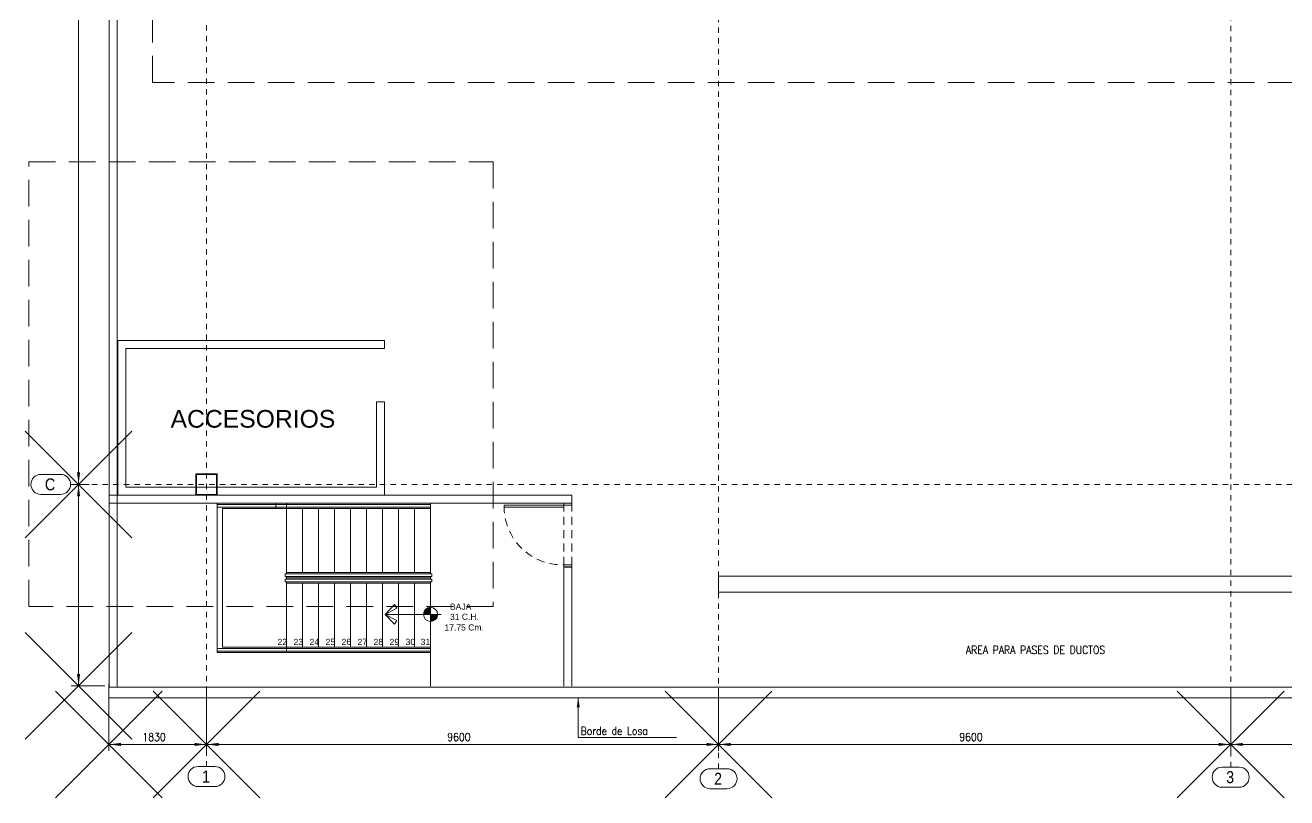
# Model space of a CAD drawing. Header units: millimetres. Extents: x 1010 to 1494, y -119 to 564.
# Drawn here: x 1303.1 to 1326.75, y 424.32 to 438.81 of the extents above; entities that cross this region are included whole.
import ezdxf
from ezdxf.enums import TextEntityAlignment as Align

# ---------------------------------------------------------------- set-up
doc = ezdxf.new("R2010")
doc.units = ezdxf.units.MM
doc.header["$PDMODE"] = 3
doc.linetypes.add('DASHDOT', pattern=[1, 0.5, -0.25, 0, -0.25])
doc.linetypes.add('HIDDEN', pattern=[0.375, 0.25, -0.125])
doc.layers.get('0').update_dxf_attribs({"lineweight": 9})
for name, color, linetype, lineweight in [('10', 7, 'Continuous', 9), ('20', 6, 'Continuous', 9), ('30', 4, 'Continuous', 9), ('50', 2, 'Continuous', 9), ('80', 1, 'Continuous', 9), ('Columna', 6, 'Continuous', 9), ('Dimensión', 1, 'Continuous', 9), ('Marca', 1, 'Continuous', 9), ('MRC', 2, 'Continuous', 9), ('PYV', 6, 'Continuous', 9), ('Texto', 7, 'Continuous', 9), ('TX3', 6, 'Continuous', 9)]:
    doc.layers.add(name, color=color, linetype=linetype, lineweight=lineweight)
doc.styles.add('Arial', font='arial.ttf')
doc.styles.add('ROMANS', font='romans', dxfattribs={"width": 0.7})
doc.styles.add('SWISS', font='swiss.ttf')

# ---------------------------------------------------------------- blocks, each defined once
blk = doc.blocks.new('*A403')
at = {"layer": 'Marca', "linetype": 'Continuous', "lineweight": 0}
for p, q in [((36331, 744), (36648, 744)), ((36331, 369), (36648, 369))]:
    blk.add_line(p, q, dxfattribs=at)
for centre, start, end in [((36331, 556), 90, 270), ((36648, 556), 270, 90)]:
    blk.add_arc(centre, 188, start, end, dxfattribs=at)
blk = doc.blocks.new('*A404')
at = {"layer": 'Marca', "linetype": 'Continuous', "lineweight": 0}
for p, q in [((33386, 6223), (33753, 6223)), ((33386, 5848), (33753, 5848))]:
    blk.add_line(p, q, dxfattribs=at)
for centre, start, end in [((33386, 6035), 90, 270), ((33753, 6035), 270, 90)]:
    blk.add_arc(centre, 188, start, end, dxfattribs=at)
blk = doc.blocks.new('*A406')
at = {"layer": 'Marca', "linetype": 'Continuous', "lineweight": 0}
for p, q in [((45931, 702), (46248, 702)), ((45931, 327), (46248, 327))]:
    blk.add_line(p, q, dxfattribs=at)
for centre, start, end in [((45931, 515), 90, 270), ((46248, 515), 270, 90)]:
    blk.add_arc(centre, 188, start, end, dxfattribs=at)
blk = doc.blocks.new('*A407')
at = {"layer": 'Marca', "linetype": 'Continuous', "lineweight": 0}
for p, q in [((55531, 732), (55848, 732)), ((55531, 357), (55848, 357))]:
    blk.add_line(p, q, dxfattribs=at)
for centre, start, end in [((55531, 544), 90, 270), ((55848, 544), 270, 90)]:
    blk.add_arc(centre, 188, start, end, dxfattribs=at)
blk = doc.blocks.new('*A413')
at = {"layer": 'Dimensión'}
for points in [[(36490, 1158), (36715, 1186), (36715, 1130)], [(46090, 1158), (45865, 1130), (45865, 1186)]]:
    blk.add_hatch(color=256, dxfattribs=at).paths.add_polyline_path(points, flags=17)
at = {"layer": 'Dimensión', "linetype": 'Continuous', "lineweight": 0}
for p, q in [((36490, 2221), (36490, 1038)), ((46090, 2214), (46090, 1038)), ((36490, 1158), (46090, 1158))]:
    blk.add_line(p, q, dxfattribs=at)
at = {"layer": 'Dimensión'}
for p in [(36490, 1158), (46090, 1158)]:
    blk.add_point(p, dxfattribs=at)
blk = doc.blocks.new('*A414')
at = {"layer": 'Dimensión'}
for points in [[(34092, 18035), (34120, 17810), (34063, 17810)], [(34092, 6035), (34063, 6260), (34120, 6260)]]:
    blk.add_hatch(color=256, dxfattribs=at).paths.add_polyline_path(points, flags=17)
at = {"layer": 'Dimensión', "linetype": 'Continuous', "lineweight": 0}
for p, q in [((34291, 18035), (33953, 18035)), ((34092, 6035), (34092, 18035)), ((34291, 6035), (33953, 6035))]:
    blk.add_line(p, q, dxfattribs=at)
at = {"layer": 'Dimensión'}
for p in [(34092, 18035), (34092, 6035)]:
    blk.add_point(p, dxfattribs=at)
blk = doc.blocks.new('*A415')
at = {"layer": 'Dimensión'}
for points in [[(34660, 1158), (34885, 1186), (34885, 1130)], [(36490, 1158), (36265, 1130), (36265, 1186)]]:
    blk.add_hatch(color=256, dxfattribs=at).paths.add_polyline_path(points, flags=17)
at = {"layer": 'Dimensión', "linetype": 'Continuous', "lineweight": 0}
for p, q in [((34660, 2294), (34660, 1038)), ((36490, 2221), (36490, 1038)), ((34660, 1158), (36490, 1158))]:
    blk.add_line(p, q, dxfattribs=at)
at = {"layer": 'Dimensión'}
for p in [(34660, 1158), (36490, 1158)]:
    blk.add_point(p, dxfattribs=at)
blk = doc.blocks.new('*A416')
at = {"layer": 'Dimensión'}
for points in [[(34092, 6035), (34120, 5810), (34063, 5810)], [(34092, 2255), (34063, 2480), (34120, 2480)]]:
    blk.add_hatch(color=256, dxfattribs=at).paths.add_polyline_path(points, flags=17)
at = {"layer": 'Dimensión', "linetype": 'Continuous', "lineweight": 0}
for p, q in [((34291, 6035), (33953, 6035)), ((34092, 2255), (34092, 6035)), ((34585, 2255), (33953, 2255))]:
    blk.add_line(p, q, dxfattribs=at)
at = {"layer": 'Dimensión'}
for p in [(34092, 6035), (34092, 2255)]:
    blk.add_point(p, dxfattribs=at)
blk = doc.blocks.new('*A417')
at = {"layer": 'Texto', "linetype": 'Continuous', "lineweight": 0}
blk.add_line((43459, 2041), (43459, 1291), dxfattribs=at)
blk = doc.blocks.new('*A420')
at = {"layer": 'Dimensión'}
for points in [[(55690, 1158), (55915, 1186), (55915, 1130)], [(65290, 1158), (65065, 1130), (65065, 1186)]]:
    blk.add_hatch(color=256, dxfattribs=at).paths.add_polyline_path(points, flags=17)
at = {"layer": 'Dimensión', "linetype": 'Continuous', "lineweight": 0}
for p, q in [((55690, 2214), (55690, 1038)), ((65290, 2214), (65290, 1038)), ((55690, 1158), (65290, 1158))]:
    blk.add_line(p, q, dxfattribs=at)
at = {"layer": 'Dimensión'}
for p in [(55690, 1158), (65290, 1158)]:
    blk.add_point(p, dxfattribs=at)
blk = doc.blocks.new('*A421')
at = {"layer": 'Dimensión'}
for points in [[(46090, 1158), (46315, 1186), (46315, 1130)], [(55690, 1158), (55465, 1130), (55465, 1186)]]:
    blk.add_hatch(color=256, dxfattribs=at).paths.add_polyline_path(points, flags=17)
at = {"layer": 'Dimensión', "linetype": 'Continuous', "lineweight": 0}
for p, q in [((46090, 2214), (46090, 1038)), ((55690, 2214), (55690, 1038)), ((46090, 1158), (55690, 1158))]:
    blk.add_line(p, q, dxfattribs=at)
at = {"layer": 'Dimensión'}
for p in [(46090, 1158), (55690, 1158)]:
    blk.add_point(p, dxfattribs=at)
blk = doc.blocks.new('*A424')
at = {"layer": 'Texto'}
blk.add_hatch(color=256, dxfattribs=at).paths.add_polyline_path([(43459, 2041), (43487, 1854), (43431, 1854)], flags=17)
at = {"layer": 'Texto', "linetype": 'Continuous', "lineweight": 0}
blk.add_line((43459, 1291), (45299, 1291), dxfattribs=at)
at = {"layer": 'Texto', "style": 'ROMANS', "width": 0.85}
blk.add_text('Borde de Losa', height=150, dxfattribs=at).set_placement((43504, 1336))
blk = doc.blocks.new('*A425')
at = {"layer": 'Dimensión', "style": 'ROMANS', "width": 0.85}
blk.add_text('1830', height=150, dxfattribs=at).set_placement((35288, 1222))
blk = doc.blocks.new('*A426')
at = {"layer": 'Dimensión', "style": 'ROMANS', "width": 0.85}
blk.add_text('9600', height=150, dxfattribs=at).set_placement((41003, 1222))
blk = doc.blocks.new('*A428')
at = {"layer": 'Dimensión', "style": 'ROMANS', "width": 0.85}
blk.add_text('9600', height=150, dxfattribs=at).set_placement((50603, 1222))
blk = doc.blocks.new('*A394')
at = {"layer": 'Marca', "linetype": 'DASHDOT', "lineweight": 0}
blk.add_line((33940, 6035), (90693, 6035), dxfattribs=at)
at = {"layer": 'Marca', "style": 'Arial', "width": 0.85}
blk.add_text('C', height=225, dxfattribs=at).set_placement((33461, 5923))
blk = doc.blocks.new('*A395')
at = {"layer": 'Marca', "linetype": 'DASHDOT', "lineweight": 0}
blk.add_line((36490, 744), (36490, 34593), dxfattribs=at)
at = {"layer": 'Marca', "style": 'Arial', "width": 0.85}
blk.add_text('1', height=225, dxfattribs=at).set_placement((36406, 444))
blk = doc.blocks.new('*A398')
at = {"layer": 'Marca', "linetype": 'DASHDOT', "lineweight": 0}
blk.add_line((55690, 732), (55690, 34593), dxfattribs=at)
at = {"layer": 'Marca', "style": 'Arial', "width": 0.85}
blk.add_text('3', height=225, dxfattribs=at).set_placement((55606, 432))
blk = doc.blocks.new('*A399')
at = {"layer": 'Marca', "linetype": 'DASHDOT', "lineweight": 0}
blk.add_line((46090, 702), (46090, 34593), dxfattribs=at)
at = {"layer": 'Marca', "style": 'Arial', "width": 0.85}
blk.add_text('2', height=225, dxfattribs=at).set_placement((46006, 402))

msp = doc.modelspace()

# ---------------------------------------------------------------- hatches: boundary and pattern name
at = {"transparency": 33554534}
h = msp.add_hatch(color=7, dxfattribs=at)
h.dxf.hatch_style = 1
h.paths.add_polyline_path([(1310.69667, 427.63222), (1310.69667, 427.76453), (1310.82898, 427.76453, -0.41421072)])
h.paths.add_polyline_path([(1310.69667, 427.76453), (1310.56436, 427.76453, -0.41421072), (1310.69667, 427.89684)])

# ---------------------------------------------------------------- linework, layer by layer
for p, q in [((1304.67167, 426.40203), (1306.49667, 426.40203)), ((1304.67167, 426.20203), (1306.49667, 426.20203)), ((1306.49667, 426.40203), (1316.09667, 426.40203)), ((1306.49667, 426.20203), (1316.09667, 426.20203)), ((1316.09667, 426.40203), (1325.69667, 426.40203)), ((1316.09667, 426.20203), (1325.69667, 426.20203)), ((1335.29667, 426.40203), (1325.69667, 426.40203)), ((1335.29667, 426.20203), (1325.69667, 426.20203))]:
    msp.add_line(p, q)
at = {"layer": '10'}
for p, q in [((1310.69667, 429.82703), (1306.69667, 429.82703)), ((1310.69667, 429.77703), (1306.69667, 429.77703)), ((1307.99667, 429.82703), (1307.99667, 429.77703)), ((1310.69667, 429.77703), (1310.69667, 429.82703)), ((1307.97167, 428.47703), (1307.97167, 428.52703)), ((1307.97167, 428.52703), (1310.72167, 428.52703)), ((1307.97167, 428.47703), (1310.72167, 428.47703)), ((1307.97167, 428.37703), (1307.97167, 428.42703)), ((1307.97167, 428.42703), (1310.72167, 428.42703)), ((1307.97167, 428.37703), (1310.72167, 428.37703)), ((1310.72167, 428.47703), (1310.72167, 428.52703)), ((1310.72167, 428.37703), (1310.72167, 428.42703)), ((1306.69667, 427.12703), (1310.69667, 427.12703)), ((1307.99667, 427.12703), (1307.99667, 427.07703)), ((1310.69667, 427.12703), (1310.69667, 427.07703)), ((1306.69667, 427.07703), (1310.69667, 427.07703))]:
    msp.add_line(p, q, dxfattribs=at)
at = {"layer": '20'}
for p, q in [((1306.69667, 429.85203), (1306.69667, 427.05203)), ((1310.69667, 429.75203), (1306.79667, 429.75203)), ((1306.79667, 429.75203), (1306.79667, 427.15203)), ((1307.79667, 429.75203), (1307.79667, 429.85203)), ((1311.99667, 429.85203), (1307.79667, 429.85203)), ((1307.99667, 429.82703), (1307.99667, 429.85203)), ((1307.99667, 429.75203), (1307.99667, 429.77703)), ((1310.69667, 429.82703), (1310.69667, 429.85203)), ((1310.69667, 429.75203), (1310.69667, 429.77703)), ((1307.99667, 428.45203), (1310.69667, 428.45203)), ((1310.02238, 427.94709), (1309.84627, 427.76453)), ((1309.84627, 427.76453), (1310.06329, 427.88003)), ((1310.06329, 427.88003), (1310.02238, 427.94709)), ((1309.84627, 427.76453), (1310.06329, 427.64903)), ((1310.02238, 427.58197), (1309.84627, 427.76453)), ((1310.06329, 427.64903), (1310.02238, 427.58197)), ((1306.79667, 427.15203), (1310.69667, 427.15203)), ((1307.99667, 427.12703), (1307.99667, 427.15203)), ((1310.69667, 427.12703), (1310.69667, 427.15203)), ((1306.69667, 427.05203), (1307.99667, 427.05203)), ((1307.99667, 427.05203), (1307.99667, 427.07703)), ((1307.99667, 427.05203), (1310.69667, 427.05203)), ((1310.69667, 426.41652), (1310.69667, 427.07703))]:
    msp.add_line(p, q, dxfattribs=at)
msp.add_circle((1310.69667, 427.76453), 0.13231, dxfattribs=at)
at = {"layer": '30'}
for p, q in [((1307.99667, 428.52703), (1307.99667, 429.75203)), ((1308.29667, 428.55203), (1308.29667, 429.75203)), ((1308.59667, 428.55203), (1308.59667, 429.75203)), ((1308.89667, 428.55203), (1308.89667, 429.75203)), ((1309.19667, 428.55203), (1309.19667, 429.75203)), ((1309.49667, 428.55203), (1309.49667, 429.75203)), ((1309.79667, 428.55203), (1309.79667, 429.75203)), ((1310.09667, 428.55203), (1310.09667, 429.75203)), ((1310.39667, 428.55203), (1310.39667, 429.75203)), ((1310.69667, 428.52703), (1310.69667, 429.75203)), ((1307.99667, 428.55203), (1310.69667, 428.55203)), ((1307.99667, 428.42703), (1307.99667, 428.47703)), ((1307.99667, 427.15203), (1307.99667, 428.37703)), ((1307.99667, 428.35203), (1310.69667, 428.35203)), ((1308.29667, 427.15203), (1308.29667, 428.35203)), ((1308.59667, 427.15203), (1308.59667, 428.35203)), ((1308.89667, 427.15203), (1308.89667, 428.35203)), ((1309.19667, 427.15203), (1309.19667, 428.35203)), ((1309.49667, 427.15203), (1309.49667, 428.35203)), ((1309.79667, 427.15203), (1309.79667, 428.35203)), ((1310.09667, 427.15203), (1310.09667, 428.35203)), ((1310.39667, 427.15203), (1310.39667, 428.35203)), ((1310.69667, 428.42703), (1310.69667, 428.47703)), ((1310.69667, 427.15203), (1310.69667, 428.37703))]:
    msp.add_line(p, q, dxfattribs=at)
at = {"layer": '50'}
msp.add_line((1309.83367, 432.75203), (1309.83367, 432.90333), dxfattribs=at)
at = {"layer": '80', "color": 3, "linetype": 'HIDDEN', "ltscale": 2}
for points in [[(1305.48586, 459.82353), (1344.89667, 459.82353), (1344.89667, 437.73886), (1305.48586, 437.73886)], [(1303.1647, 436.24871), (1311.87197, 436.24871), (1311.87197, 427.91155), (1303.1647, 427.91155)]]:
    msp.add_lwpolyline(points, close=True, dxfattribs=at)
at = {"layer": 'Columna'}
for points in [[(1306.29667, 430.40203), (1306.69667, 430.40203), (1306.69667, 430.00203), (1306.29667, 430.00203), (1306.29667, 430.40203)], [(1306.30867, 430.39003), (1306.68467, 430.39003), (1306.68467, 430.01403), (1306.30867, 430.01403), (1306.30867, 430.39003)]]:
    msp.add_lwpolyline(points, dxfattribs=at)
at = {"layer": 'MRC'}
for p, q in [((1304.67167, 458.06218), (1304.67167, 426.40203)), ((1304.82167, 457.86218), (1304.82167, 426.40203)), ((1304.83367, 430.00203), (1304.83367, 432.90333)), ((1304.83367, 432.90333), (1309.83367, 432.90333)), ((1304.98367, 430.15203), (1304.98367, 432.75203)), ((1304.98367, 432.75203), (1309.83367, 432.75203)), ((1309.68367, 431.75203), (1309.68367, 430.15203)), ((1309.68367, 431.75203), (1309.83072, 431.75203)), ((1309.83072, 431.75203), (1309.83367, 430.00203)), ((1304.66667, 430.00203), (1313.34667, 430.00203)), ((1309.83367, 430.00203), (1304.83367, 430.00203)), ((1309.68367, 430.15203), (1304.98367, 430.15203)), ((1313.34667, 429.85203), (1313.34667, 430.00203)), ((1304.66667, 429.85203), (1313.34667, 429.85203)), ((1313.19667, 426.41652), (1313.19667, 428.65203)), ((1313.19667, 428.65203), (1313.34667, 428.65203)), ((1313.34667, 426.41652), (1313.34667, 428.65203))]:
    msp.add_line(p, q, dxfattribs=at)
msp.add_lwpolyline([(1316.09635, 428.47961), (1344.89667, 428.47961), (1344.89667, 428.17961), (1316.09635, 428.17961)], close=True, dxfattribs=at)
at = {"layer": 'PYV', "linetype": 'HIDDEN', "ltscale": 0.6}
for p, q in [((1307.79667, 429.85203), (1306.69667, 429.85203)), ((1313.19529, 428.69308, -99.84153), (1313.19667, 429.81203, -99.84153)), ((1313.34529, 428.69308, -99.84153), (1313.34667, 429.81203, -99.84153))]:
    msp.add_line(p, q, dxfattribs=at)
at = {"layer": 'PYV'}
msp.add_line((1309.84627, 427.76453), (1310.8964, 427.76453), dxfattribs=at)
at = {"layer": 'PYV', "color": 4}
for points in [[(1312.07691, 429.77203), (1313.19667, 429.77203), (1313.19667, 429.81203), (1312.07691, 429.81203)], [(1313.19667, 429.81203), (1313.34667, 429.81203), (1313.34667, 429.85203), (1313.19667, 429.85203)], [(1313.19529, 428.65308), (1313.34529, 428.65308), (1313.34529, 428.69308), (1313.19529, 428.69308)]]:
    msp.add_lwpolyline(points, close=True, dxfattribs=at)
at = {"layer": 'PYV', "linetype": 'HIDDEN', "ltscale": 0.6}
msp.add_arc((1313.16577, 429.78196, -99.84153), 1.08928, 178.417902, 271.552742, dxfattribs=at)

# ---------------------------------------------------------------- block references
at = {"lineweight": 0, "xscale": 0.001, "yscale": 0.001, "zscale": 0.001}
for name in ['*A395', '*A399', '*A398', '*A398', '*A414', '*A414', '*A416', '*A416', '*A404', '*A404', '*A394', '*A415', '*A415', '*A413', '*A413', '*A424', '*A424', '*A417', '*A417', '*A421', '*A421', '*A420', '*A420', '*A425', '*A425', '*A426', '*A426', '*A428', '*A428', '*A403', '*A403', '*A406', '*A406', '*A407', '*A407']:
    msp.add_blockref(name, (1270.00706, 424.16695), dxfattribs=at)

# ---------------------------------------------------------------- texts
at = {"layer": '20', "style": 'SWISS'}
for s, p in [('22', (1307.9187, 427.1892)), ('23', (1308.2187, 427.1892)), ('24', (1308.5187, 427.1892)), ('25', (1308.8187, 427.1892)), ('26', (1309.1187, 427.1892)), ('27', (1309.4187, 427.1892)), ('28', (1309.7187, 427.1892)), ('29', (1310.0187, 427.1892)), ('30', (1310.3187, 427.1892)), ('31', (1310.60077, 427.1892))]:
    msp.add_text(s, height=0.116756, rotation=359.913206, dxfattribs=at).set_placement(p, align=Align.CENTER)
at = {"layer": '20', "insert": (1305.82313, 431.59713), "char_height": 0.331617, "attachment_point": 1, "style": 'SWISS'}
msp.add_mtext_dynamic_manual_height_columns('ACCESORIOS', width=5.064329, gutter_width=1, heights=[0], dxfattribs=at)
at = {"layer": 'Texto', "style": 'ROMANS', "width": 0.85}
msp.add_text('AREA PARA PASES DE DUCTOS', height=0.15, dxfattribs=at).set_placement((1320.7326, 427.02249))
msp.add_text('AREA PARA PASES DE DUCTOS', height=0.15, dxfattribs=at).set_placement((1320.7326, 427.02249))
at = {"layer": 'TX3', "style": 'SWISS'}
for s, p in [('BAJA', (1311.06167, 427.85095)), ('31 C.H.', (1311.06167, 427.66068)), ('17.75 Cm.', (1310.9587, 427.4613))]:
    msp.add_text(s, height=0.11436, rotation=0.086794, dxfattribs=at).set_placement(p)

doc.saveas('drawing.dxf')
